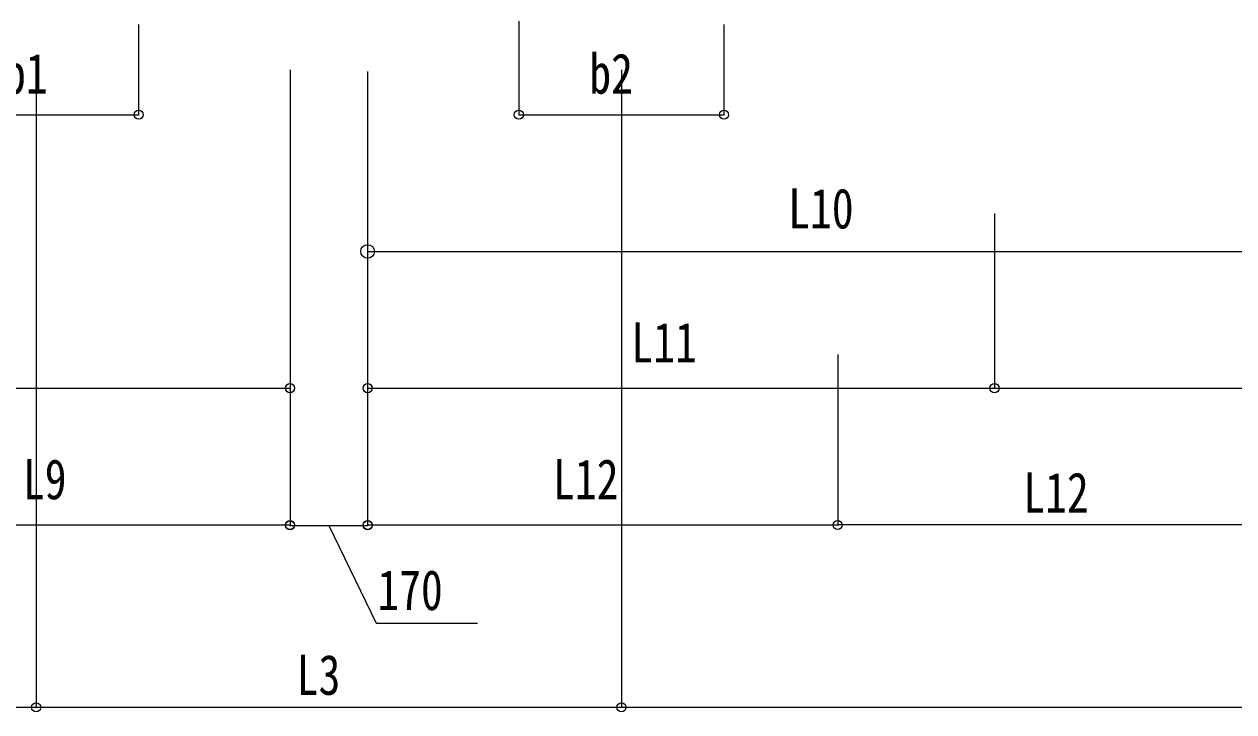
# Model space of a CAD drawing. Units: millimetres, scale not verified. Extents: x -14718 to 14718, y -10395 to 10395.
# Drawn here: x -4712 to -2058, y -6668 to -5159 of the extents above; entities that cross this region are included whole.
import ezdxf
from ezdxf.enums import TextEntityAlignment as Align

# ---------------------------------------------------------------- set-up
doc = ezdxf.new("R2010")
doc.units = ezdxf.units.MM
doc.header["$LTSCALE"] = 40
doc.layers.add('0-7_YKK_D', color=6, linetype='Continuous')
doc.styles.add('ＭＳ ゴシック', font='')
doc.styles.get('ＭＳ ゴシック').set_extended_font_data('MS Gothic')

msp = doc.modelspace()

# ---------------------------------------------------------------- linework, layer by layer
at = {"layer": '0-7_YKK_D'}
for p, q in [((-4460.61, -5159.66), (-4460.61, -5358.55)), ((-3626.61, -5152.37), (-3626.61, -5358.55)), ((-3176.61, -5159.66), (-3176.61, -5358.55)), ((-4685.41, -5258.25), (-4685.41, -6658.55)), ((-4685.41, -5258.25), (-4685.41, -6658.55)), ((-4128.41, -5259.14), (-4128.41, -6259.55)), ((-3958.41, -5263.03), (-3958.41, -6259.55)), ((-3958.41, -5263.03), (-3958.41, -5658.55)), ((-3401.41, -5259.25), (-3401.41, -6658.55)), ((-3401.41, -5260.25), (-3401.41, -6658.55)), ((-4910.61, -5357.55), (-4460.61, -5357.55)), ((-3626.61, -5357.55), (-3176.61, -5357.55)), ((-4128.41, -5558.84), (-4128.41, -5958.55)), ((-3958.41, -5582.24), (-3958.41, -5958.55)), ((-2583.08, -5574.58), (-2583.08, -5958.55)), ((-2583.08, -5574.58), (-2583.08, -5958.55)), ((-3958.41, -5657.55), (-1895.41, -5657.55)), ((-4128.41, -5883.57), (-4128.41, -6258.55)), ((-3958.41, -5883.27), (-3958.41, -6258.55)), ((-2926.91, -5883.35), (-2926.91, -6258.55)), ((-2926.91, -5883.35), (-2926.91, -6258.55)), ((-5503.74, -5957.55), (-4128.41, -5957.55)), ((-3958.41, -5957.55), (-2583.08, -5957.55)), ((-2583.08, -5957.55), (-1207.74, -5957.55)), ((-5159.91, -6257.55), (-4128.41, -6257.55)), ((-4128.41, -6258.55), (-3958.41, -6258.55)), ((-3958.41, -6257.55), (-2926.91, -6257.55)), ((-1895.41, -6257.55), (-2926.91, -6257.55)), ((-7697.41, -6657.55), (-4685.41, -6657.55)), ((-4685.41, -6657.55), (-3401.41, -6657.55)), ((-3401.41, -6657.55), (-389.41, -6657.55))]:
    msp.add_line(p, q, dxfattribs=at)
msp.add_lwpolyline([(-4043.41, -6258.55), (-3939.32, -6473.04), (-3717.05, -6473.04)], dxfattribs=at)
for centre, radius in [((-4460.61, -5357.55), 10), ((-3626.61, -5357.55), 10), ((-3176.61, -5357.55), 10), ((-3958.41, -5657.55), 14.88), ((-4128.41, -5957.55), 10), ((-3958.41, -5957.55), 10), ((-2583.08, -5957.55), 10), ((-2583.08, -5957.55), 10), ((-4128.41, -6257.55), 10), ((-4128.41, -6258.55), 10), ((-3958.41, -6257.55), 10), ((-3958.41, -6258.55), 10), ((-2926.91, -6257.55), 10), ((-2926.91, -6257.55), 10), ((-4685.41, -6657.55), 10), ((-4685.41, -6657.55), 10), ((-3401.41, -6657.55), 10), ((-3401.41, -6657.55), 10)]:
    msp.add_circle(centre, radius, dxfattribs=at)

# ---------------------------------------------------------------- texts
at = {"layer": '0-7_YKK_D', "style": 'ＭＳ ゴシック', "width": 0.8}
for s, p in [('b1', (-4756.01, -5337.55)), ('b2', (-3472.01, -5337.55)), ('L10', (-3035.71, -5633.55)), ('L11', (-3379.54, -5927.55)), ('L9', (-4714.56, -6227.55)), ('L12', (-3551.46, -6227.55)), ('L12', (-2519.96, -6256.75)), ('170', (-3936.99, -6470.71)), ('L3', (-4113.81, -6656.75))]:
    msp.add_text(s, height=87.98, dxfattribs=at).set_placement(p, align=Align.BOTTOM_LEFT)

doc.saveas('drawing.dxf')
